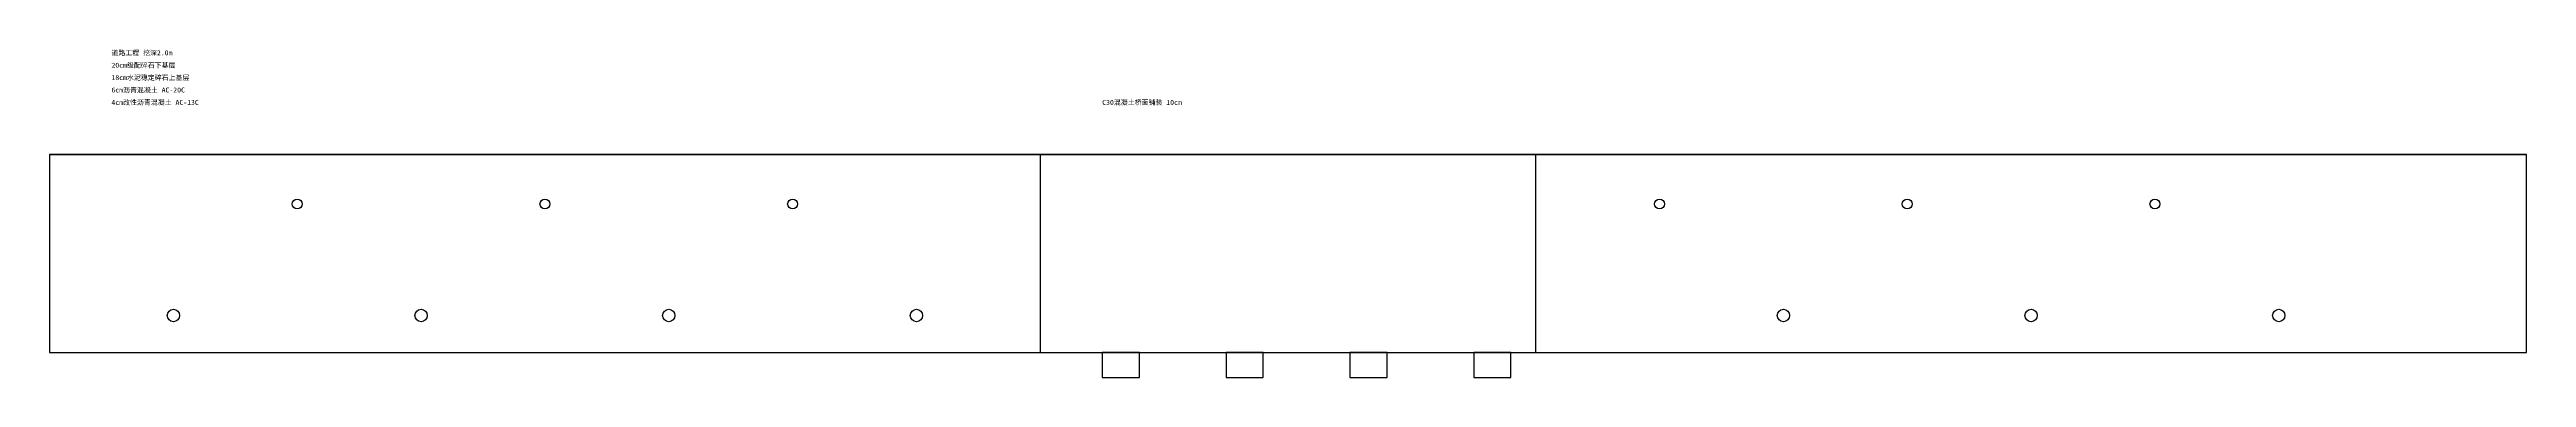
# Model space of a CAD drawing. Header units: millimetres. Extents: x 0 to 200000, y -2000 to 24463.
import ezdxf

# ---------------------------------------------------------------- set-up
doc = ezdxf.new("R2010")
doc.units = ezdxf.units.MM

# ---------------------------------------------------------------- blocks, each defined once
blk = doc.blocks.new('MANHOLE')
blk.add_circle((0, 0), 500)
blk = doc.blocks.new('INLET')
blk.add_circle((0, 0), 400)

msp = doc.modelspace()

# ---------------------------------------------------------------- linework, layer by layer
at = {"layer": 'BRIDGE'}
msp.add_lwpolyline([(80000, 0), (120000, 0), (120000, 16000), (80000, 16000)], close=True, dxfattribs=at)
at = {"layer": 'CURB'}
for p, q in [((0, 16000), (200000, 16000)), ((0, 0), (200000, 0))]:
    msp.add_line(p, q, dxfattribs=at)
at = {"layer": 'PIER'}
for points in [[(85000, -2000), (88000, -2000), (88000, 0), (85000, 0)], [(95000, -2000), (98000, -2000), (98000, 0), (95000, 0)], [(105000, -2000), (108000, -2000), (108000, 0), (105000, 0)], [(115000, -2000), (118000, -2000), (118000, 0), (115000, 0)]]:
    msp.add_lwpolyline(points, close=True, dxfattribs=at)
at = {"layer": 'ROAD-SURF'}
msp.add_lwpolyline([(0, 0), (200000, 0), (200000, 16000), (0, 16000)], close=True, dxfattribs=at)

# ---------------------------------------------------------------- block references
at = {"layer": 'SEWER'}
for name, p in [('INLET', (20000, 12000)), ('INLET', (40000, 12000)), ('INLET', (60000, 12000)), ('INLET', (130000, 12000)), ('INLET', (150000, 12000)), ('INLET', (170000, 12000)), ('MANHOLE', (10000, 3000)), ('MANHOLE', (30000, 3000)), ('MANHOLE', (50000, 3000)), ('MANHOLE', (70000, 3000)), ('MANHOLE', (140000, 3000)), ('MANHOLE', (160000, 3000)), ('MANHOLE', (180000, 3000))]:
    msp.add_blockref(name, p, dxfattribs=at)

# ---------------------------------------------------------------- texts
for s, p in [('道路工程 挖深2.0m', (5000, 24000)), ('20cm级配碎石下基层', (5000, 23000)), ('18cm水泥稳定碎石上基层', (5000, 22000)), ('4cm改性沥青混凝土 AC-13C', (5000, 20000)), ('6cm沥青混凝土 AC-20C', (5000, 21000)), ('C30混凝土桥面铺装 10cm', (85000, 20000))]:
    msp.add_text(s, height=400).set_placement(p)

doc.saveas('drawing.dxf')
